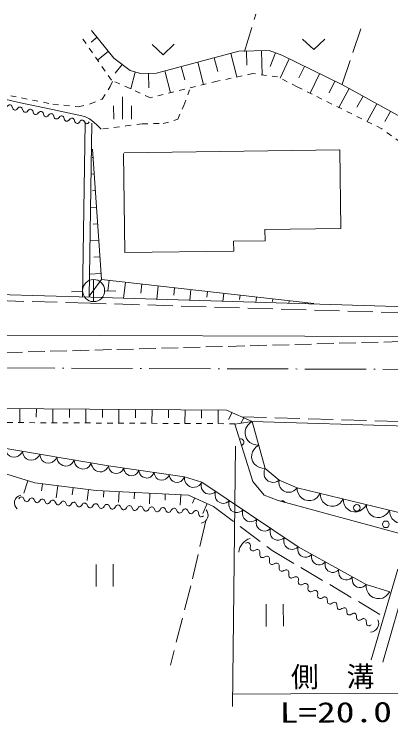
# Model space of a CAD drawing. Units: millimetres, scale not verified. Extents: x 40000 to 680000, y 20000 to 380000.
# Drawn here: x 394680 to 428563, y 241619 to 305285 of the extents above; entities that cross this region are included whole.
import ezdxf
from ezdxf.enums import TextEntityAlignment as Align

# ---------------------------------------------------------------- set-up
doc = ezdxf.new("R2010")
doc.units = ezdxf.units.MM
doc.header["$LTSCALE"] = 1000
for name, pattern in [('USER1', [2, 1.5, -0.5]), ('USER3', [3, 2.25, -0.75]), ('USER4', [1, 0.5, -0.5]), ('USER5', [7.000001, 5.508197, -0.688525, 0.114754, -0.688525])]:
    doc.linetypes.add(name, pattern=pattern)
for name, color, linetype, lineweight in [('S-BGD', 1, 'Continuous', 13), ('S-BGD-HTXT', 6, 'Continuous', 13), ('S-BMK', 3, 'USER5', 13)]:
    doc.layers.add(name, color=color, linetype=linetype, lineweight=lineweight)
doc.styles.add('ＭＳ ゴシック', font='')
doc.styles.get('ＭＳ ゴシック').set_extended_font_data('MS Gothic')

# ---------------------------------------------------------------- blocks, each defined once
blk = doc.blocks.new('BUHIN52')
at = {"layer": 'S-BGD'}
blk.add_lwpolyline([(251, 743), (62, 745), (-113, 705), (-326, 616), (-471, 482), (-585, 326), (-663, 96), (-667, -98), (-633, -291), (-518, -492), (-402, -626), (-251, -743)], dxfattribs=at)
blk = doc.blocks.new('BUHIN53')
at = {"layer": 'S-BGD'}
blk.add_lwpolyline([(204, 659), (37, 656), (-116, 617), (-300, 533), (-424, 413), (-522, 273), (-585, 69), (-583, -101), (-549, -270), (-444, -443), (-339, -559), (-204, -659)], dxfattribs=at)
blk = doc.blocks.new('BUHIN55')
at = {"layer": 'S-BGD'}
blk.add_lwpolyline([(506, 546), (343, 622), (175, 655), (-44, 660), (-221, 600), (-380, 510), (-537, 341), (-615, 174), (-661, -7), (-640, -225), (-591, -386), (-506, -546)], dxfattribs=at)
blk = doc.blocks.new('BUHIN56')
at = {"layer": 'S-BGD'}
blk.add_lwpolyline([(430, 552), (271, 609), (112, 627), (-93, 614), (-254, 544), (-397, 447), (-530, 276), (-590, 114), (-618, -59), (-581, -261), (-523, -409), (-430, -552)], dxfattribs=at)
blk = doc.blocks.new('BUHIN58')
at = {"layer": 'S-BGD'}
blk.add_lwpolyline([(1083, 124), (973, 364), (819, 560), (581, 774), (328, 877), (64, 929), (-272, 891), (-517, 780), (-741, 623), (-925, 360), (-1025, 135), (-1083, -124)], dxfattribs=at)
blk = doc.blocks.new('BUHIN61')
at = {"layer": 'S-BGD'}
blk.add_lwpolyline([(413, 987), (155, 1008), (-87, 970), (-385, 869), (-594, 701), (-765, 500), (-893, 194), (-916, -69), (-889, -336), (-752, -619), (-607, -813), (-413, -987)], dxfattribs=at)
blk = doc.blocks.new('BUHIN91')
at = {"layer": 'S-BGD'}
blk.add_lwpolyline([(121, 459), (197, 377), (229, 330), (248, 273), (249, 209), (234, 152), (204, 103), (161, 61), (107, 33), (-107, -33), (-157, -64), (-197, -95), (-231, -150), (-248, -215), (-247, -276), (-224, -331), (-197, -377), (-121, -459)], dxfattribs=at)
blk = doc.blocks.new('BUHIN92')
at = {"layer": 'S-BGD'}
blk.add_lwpolyline([(108, 493), (193, 410), (229, 361), (252, 301), (255, 233), (242, 172), (212, 119), (168, 72), (112, 40), (-112, -40), (-164, -75), (-205, -110), (-239, -170), (-254, -239), (-250, -304), (-224, -362), (-193, -410), (-108, -493)], dxfattribs=at)
blk = doc.blocks.new('BUHIN94')
at = {"layer": 'S-BGD'}
blk.add_lwpolyline([(370, 380), (400, 258), (404, 195), (392, 129), (357, 67), (311, 19), (255, -12), (190, -29), (122, -27), (-122, 27), (-188, 24), (-244, 16), (-307, -19), (-359, -72), (-392, -133), (-401, -198), (-400, -258), (-370, -380)], dxfattribs=at)
blk = doc.blocks.new('BUHIN95')
at = {"layer": 'S-BGD'}
blk.add_lwpolyline([(309, 394), (349, 283), (360, 224), (355, 161), (329, 99), (290, 50), (241, 15), (181, -8), (117, -12), (-117, 12), (-179, 3), (-231, -10), (-286, -49), (-330, -104), (-354, -164), (-356, -227), (-349, -283), (-309, -394)], dxfattribs=at)
blk = doc.blocks.new('BUHIN123')
at = {"layer": 'S-BGD'}
blk.add_lwpolyline([(171, 445), (239, 355), (265, 304), (278, 245), (272, 181), (250, 126), (215, 81), (167, 43), (110, 21), (-110, -21), (-164, -47), (-207, -73), (-247, -124), (-271, -187), (-277, -248), (-261, -306), (-239, -355), (-171, -445)], dxfattribs=at)
blk = doc.blocks.new('BUHIN128')
at = {"layer": 'S-BGD'}
blk.add_line((984, -149), (-984, 149), dxfattribs=at)
blk.add_circle((0, 0), 995, dxfattribs=at)
blk = doc.blocks.new('BUHIN129')
at = {"layer": 'S-BGD'}
for p, q in [((1104, 611), (-873, 911)), ((-1104, -606), (874, -906))]:
    blk.add_line(p, q, dxfattribs=at)
blk = doc.blocks.new('BUHIN130')
at = {"layer": 'S-BGD'}
for p, q in [((323, 760), (-864, 940)), ((989, -150), (-989, 150)), ((83, -822), (-1104, -642))]:
    blk.add_line(p, q, dxfattribs=at)
blk = doc.blocks.new('BUHIN131')
at = {"layer": 'S-BGD'}
blk.add_lwpolyline([(620, 917), (-465, 71), (319, -1060)], dxfattribs=at)

msp = doc.modelspace()

# ---------------------------------------------------------------- linework, layer by layer
at = {"layer": 'S-BGD', "linetype": 'USER3'}
for p, q in [((415392, 301933), (416416, 305285)), ((424191, 298993), (426038, 304440)), ((401560, 279317), (384135, 279806)), ((435951, 278256), (401560, 279317)), ((415136, 269105), (434203, 268539)), ((412620, 261061), (417898, 257091)), ((411896, 259661), (410568, 253939)), ((417898, 257091), (427948, 251147)), ((410568, 253939), (408731, 246785))]:
    msp.add_line(p, q, dxfattribs=at)
at = {"layer": 'S-BGD'}
for p, q in [((401632, 303830), (403659, 301341)), ((402139, 303208), (401608, 302776)), ((403152, 301963), (402175, 301167)), ((407485, 299998), (414902, 301954)), ((414902, 301954), (417610, 302023)), ((415579, 301971), (415611, 300689)), ((416933, 302006), (416988, 299835)), ((417610, 302023), (418747, 301591)), ((418178, 301807), (417717, 300591)), ((403659, 301341), (405111, 300215)), ((412677, 301367), (413000, 300143)), ((414160, 301758), (414718, 299642)), ((419430, 301260), (418596, 299542)), ((418747, 301591), (424206, 298944)), ((404385, 300778), (403772, 299988)), ((409710, 300585), (410025, 299390)), ((411194, 300976), (411724, 298966)), ((420794, 300598), (420288, 299553)), ((405111, 300215), (406041, 299963)), ((405576, 300089), (405164, 298570)), ((406041, 299963), (407485, 299998)), ((406763, 299981), (406795, 298682)), ((408227, 300194), (408747, 298223)), ((422159, 299936), (421308, 298181)), ((423524, 299275), (423010, 298214)), ((424825, 298602), (423887, 296902)), ((424206, 298944), (432862, 294169)), ((426061, 297920), (425517, 296933)), ((427298, 297238), (426420, 295646)), ((428534, 296556), (428025, 295633)), ((400831, 279888), (401067, 295511)), ((401667, 295502), (401431, 279871)), ((401740, 293164), (402532, 281456)), ((404590, 292827), (423977, 293087)), ((423977, 293087), (424071, 286038)), ((401790, 292418), (401686, 292411)), ((404640, 283867), (404521, 292757)), ((401891, 290928), (401593, 290908)), ((401992, 289438), (401738, 289421)), ((402093, 287948), (401545, 287911)), ((402194, 286458), (401790, 286431)), ((424071, 286038), (417240, 285946)), ((417240, 285946), (417253, 284932)), ((402295, 284968), (401497, 284914)), ((417253, 284932), (414421, 284894)), ((414421, 284894), (414433, 283998)), ((414433, 283998), (404640, 283867)), ((402396, 283478), (401842, 283440)), ((401413, 279948), (402538, 281449)), ((402496, 281987), (401449, 281917)), ((402532, 281456), (421633, 279290)), ((403222, 281378), (403113, 280416)), ((404695, 281211), (404527, 279729)), ((406168, 281044), (406075, 280228)), ((407641, 280877), (407500, 279639)), ((384150, 280356), (401576, 279867)), ((400823, 280395), (399824, 280333)), ((402820, 280425), (403820, 280392)), ((409114, 280710), (409038, 280040)), ((410586, 280543), (410474, 279548)), ((412059, 280376), (412000, 279852)), ((413532, 280209), (413447, 279458)), ((401576, 279867), (435969, 278806)), ((415005, 280042), (414962, 279664)), ((416478, 279875), (416420, 279367)), ((417951, 279708), (417925, 279476)), ((419424, 279541), (419394, 279277)), ((420897, 279374), (420887, 279288)), ((232175, 277100), (544325, 275861)), ((332013, 270216), (413771, 269719)), ((395189, 269832), (395182, 268592)), ((396676, 269823), (396671, 269079)), ((398162, 269814), (398155, 268576)), ((399649, 269805), (399644, 269063)), ((401135, 269796), (401128, 268560)), ((402622, 269787), (402617, 269046)), ((404109, 269778), (404101, 268544)), ((405595, 269769), (405591, 269029)), ((407082, 269760), (407074, 268528)), ((408568, 269751), (408564, 269012)), ((410055, 269741), (410047, 268512)), ((411541, 269732), (411537, 268995)), ((413028, 269723), (413020, 268496)), ((413771, 269719), (416090, 268677)), ((414289, 269486), (413970, 268878)), ((414521, 268453), (416090, 268677)), ((415325, 269020), (415070, 268532)), ((416090, 268677), (417258, 264475)), ((416090, 268677), (433916, 268148)), ((416159, 263291), (414521, 268453)), ((387697, 267337), (403167, 264695)), ((433263, 265996), (427836, 247072)), ((392774, 264345), (396542, 263175)), ((403167, 264695), (409991, 263711)), ((417258, 264475), (418513, 263413)), ((409991, 263711), (411565, 263234)), ((395914, 263370), (395564, 262243)), ((396542, 263175), (402043, 262486)), ((397229, 263089), (397150, 262455)), ((411565, 263234), (420227, 257431)), ((417166, 262084), (416159, 263291)), ((418513, 263413), (420122, 262745)), ((398605, 262917), (398470, 261843)), ((399980, 262744), (399900, 262103)), ((401355, 262572), (401234, 261602)), ((402043, 262486), (410355, 262070)), ((402736, 262451), (402708, 261895)), ((404121, 262382), (404074, 261452)), ((405506, 262312), (405478, 261752)), ((420122, 262745), (430519, 260207)), ((406892, 262243), (406845, 261306)), ((408277, 262174), (408249, 261609)), ((409662, 262104), (409615, 261160)), ((410355, 262070), (412620, 261061)), ((410921, 261818), (410712, 261347)), ((418417, 261593), (417166, 262084)), ((412053, 261314), (411662, 260433)), ((429245, 258665), (418417, 261593)), ((420227, 257431), (426349, 254045)), ((429194, 255419), (426799, 247273)), ((426349, 254045), (428458, 253381))]:
    msp.add_line(p, q, dxfattribs=at)
at = {"layer": 'S-BGD', "linetype": 'USER4'}
for p, q in [((403436, 299358), (400638, 303373)), ((416154, 299943), (412933, 299267)), ((418374, 299655), (416154, 299943)), ((406923, 297768), (403436, 299358)), ((412933, 299267), (406923, 297768)), ((420144, 298759), (418374, 299655)), ((402588, 297664), (403329, 298791)), ((403329, 298791), (403513, 299228)), ((427744, 294990), (420144, 298759)), ((391427, 298529), (398166, 297200)), ((409946, 297088), (410497, 298587)), ((401531, 297222), (402588, 297664)), ((398166, 297200), (400474, 296966)), ((400474, 296966), (401531, 297222)), ((409393, 295838), (409946, 297088)), ((404722, 295247), (406217, 295444)), ((406217, 295444), (408086, 295456)), ((408086, 295456), (409393, 295838)), ((402667, 294985), (404722, 295247)), ((430232, 293199), (427744, 294990)), ((414546, 268488), (381729, 268664))]:
    msp.add_line(p, q, dxfattribs=at)
at = {"layer": 'S-BGD', "linetype": 'USER1'}
msp.add_line((124036, 267373), (444204, 276282), dxfattribs=at)
at = {"layer": 'S-BGD'}
for points in [[(370041, 303507), (371083, 302946), (372155, 302437), (372992, 302111), (373858, 301838), (375181, 301523), (376527, 301265), (378464, 300928), (380420, 300648), (381711, 300506), (382989, 300304), (384851, 299802), (386729, 299359), (390977, 298304), (395242, 297307), (398137, 296732), (401030, 296094), (401448, 295871), (401842, 295591), (402181, 295281), (402502, 294940)], [(400579, 295609), (400631, 295693), (400664, 295731), (400708, 295761), (400763, 295776), (400816, 295777), (400864, 295762), (400910, 295735), (400947, 295695), (401053, 295528), (401091, 295492), (401127, 295465), (401182, 295448), (401241, 295449), (401293, 295464), (401335, 295496), (401368, 295530), (401421, 295614)], [(417258, 264475), (417183, 264291), (417154, 264105), (417160, 263863), (417234, 263671), (417342, 263499), (417536, 263334), (417724, 263257), (417926, 263215), (418165, 263250), (418341, 263311), (418513, 263413)], [(409991, 263711), (409995, 263512), (410043, 263330), (410144, 263110), (410288, 262963), (410455, 262848), (410699, 262774), (410902, 262777), (411104, 262819), (411310, 262946), (411447, 263072), (411565, 263234)], [(418513, 263413), (418497, 263203), (418528, 263006), (418611, 262764), (418748, 262594), (418913, 262455), (419162, 262351), (419376, 262333), (419593, 262356), (419824, 262468), (419981, 262587), (420122, 262745)], [(410828, 260593), (410919, 260659), (410971, 260684), (411030, 260696), (411094, 260687), (411150, 260665), (411194, 260628), (411231, 260579), (411251, 260522), (411288, 260299), (411312, 260245), (411338, 260201), (411388, 260160), (411450, 260134), (411512, 260127), (411570, 260141), (411620, 260162), (411711, 260228)], [(426349, 254045), (426351, 253778), (426413, 253532), (426546, 253235), (426738, 253036), (426961, 252879), (427288, 252776), (427560, 252777), (427832, 252830), (428111, 252997), (428297, 253165), (428458, 253381)]]:
    msp.add_lwpolyline(points, dxfattribs=at)
for centre in [(425494, 260927), (428106, 259452)]:
    msp.add_circle(centre, 298, dxfattribs=at)
for centre, radius, start, end in [((415046, 266830), 298, 285.84961, 109.35748), ((395390, 261381), 688, 100.35889, 231.7215), ((418794, 261267), 298, 31.40344, 118.33102), ((411379, 260280), 742, 279.88057, 41.07494), ((416292, 256818), 1414, 105.58743, 174.33859), ((426678, 250547), 791, 273.94395, 24.46328)]:
    msp.add_arc(centre, radius, start, end, dxfattribs=at)
at = {"layer": 'S-BGD-HTXT'}
for p, q in [((414588, 266462), (414325, 243078)), ((414337, 244186), (433510, 244307))]:
    msp.add_line(p, q, dxfattribs=at)
at = {"layer": 'S-BMK'}
msp.add_line((371831, 273569), (469651, 273241), dxfattribs=at)

# ---------------------------------------------------------------- block references
at = {"rotation": 99}
for name, p in [('BUHIN131', (421623, 302570)), ('BUHIN131', (408085, 302098)), ('BUHIN130', (404429, 296851)), ('BUHIN123', (394518, 296904)), ('BUHIN123', (395450, 296705)), ('BUHIN123', (396383, 296506)), ('BUHIN123', (397315, 296306)), ('BUHIN123', (398248, 296107)), ('BUHIN123', (399180, 295908)), ('BUHIN123', (400113, 295708)), ('BUHIN128', (401821, 280457)), ('BUHIN58', (416382, 267626)), ('BUHIN52', (394659, 266148)), ('BUHIN52', (396206, 265884)), ('BUHIN58', (416966, 265525)), ('BUHIN52', (397753, 265619)), ('BUHIN52', (399300, 265355)), ('BUHIN52', (400847, 265091)), ('BUHIN52', (402394, 264827)), ('BUHIN53', (403850, 264596)), ('BUHIN53', (405214, 264400)), ('BUHIN53', (406579, 264203)), ('BUHIN53', (407944, 264006)), ('BUHIN53', (409308, 263809)), ('BUHIN55', (412184, 262819)), ('BUHIN61', (421162, 262491)), ('BUHIN55', (413421, 261990)), ('BUHIN61', (423241, 261984)), ('BUHIN91', (395564, 261699)), ('BUHIN91', (396508, 261605)), ('BUHIN91', (397452, 261510)), ('BUHIN91', (398396, 261415)), ('BUHIN55', (414659, 261161)), ('BUHIN61', (425321, 261476)), ('BUHIN91', (399340, 261321)), ('BUHIN91', (400284, 261226)), ('BUHIN92', (401260, 261150)), ('BUHIN92', (402267, 261091)), ('BUHIN92', (403274, 261033)), ('BUHIN92', (404281, 260974)), ('BUHIN92', (405288, 260915)), ('BUHIN92', (406295, 260857)), ('BUHIN92', (407303, 260798)), ('BUHIN92', (408310, 260740)), ('BUHIN61', (427400, 260968)), ('BUHIN92', (409317, 260681)), ('BUHIN92', (410324, 260623)), ('BUHIN55', (415896, 260332)), ('BUHIN61', (429479, 260461)), ('BUHIN55', (417134, 259503)), ('BUHIN55', (418371, 258674)), ('BUHIN94', (415918, 257440)), ('BUHIN55', (419609, 257845)), ('BUHIN94', (416784, 256828)), ('BUHIN56', (420840, 257092)), ('BUHIN94', (417650, 256216)), ('BUHIN56', (422064, 256415)), ('BUHIN129', (402818, 254863)), ('BUHIN94', (418516, 255604)), ('BUHIN56', (423288, 255738)), ('BUHIN94', (419382, 254992)), ('BUHIN56', (424512, 255061)), ('BUHIN94', (420248, 254380)), ('BUHIN56', (425737, 254384)), ('BUHIN94', (421114, 253767)), ('BUHIN94', (421980, 253155)), ('BUHIN95', (422851, 252606)), ('BUHIN129', (418123, 251284)), ('BUHIN95', (423726, 252120)), ('BUHIN95', (424601, 251634)), ('BUHIN95', (425477, 251147)), ('BUHIN95', (426352, 250661))]:
    msp.add_blockref(name, p, dxfattribs=at)

# ---------------------------------------------------------------- texts
at = {"layer": 'S-BGD-HTXT', "style": 'ＭＳ ゴシック'}
msp.add_text('側\u3000溝', height=1833, rotation=0.4, dxfattribs=at).set_placement((419583, 244270), align=Align.BOTTOM_LEFT)
at = {"layer": 'S-BGD-HTXT', "style": 'ＭＳ ゴシック', "width": 1.35}
msp.add_text('L=20.0', height=1833, rotation=0.4, dxfattribs=at).set_placement((418570, 241067), align=Align.BOTTOM_LEFT)

doc.saveas('drawing.dxf')
